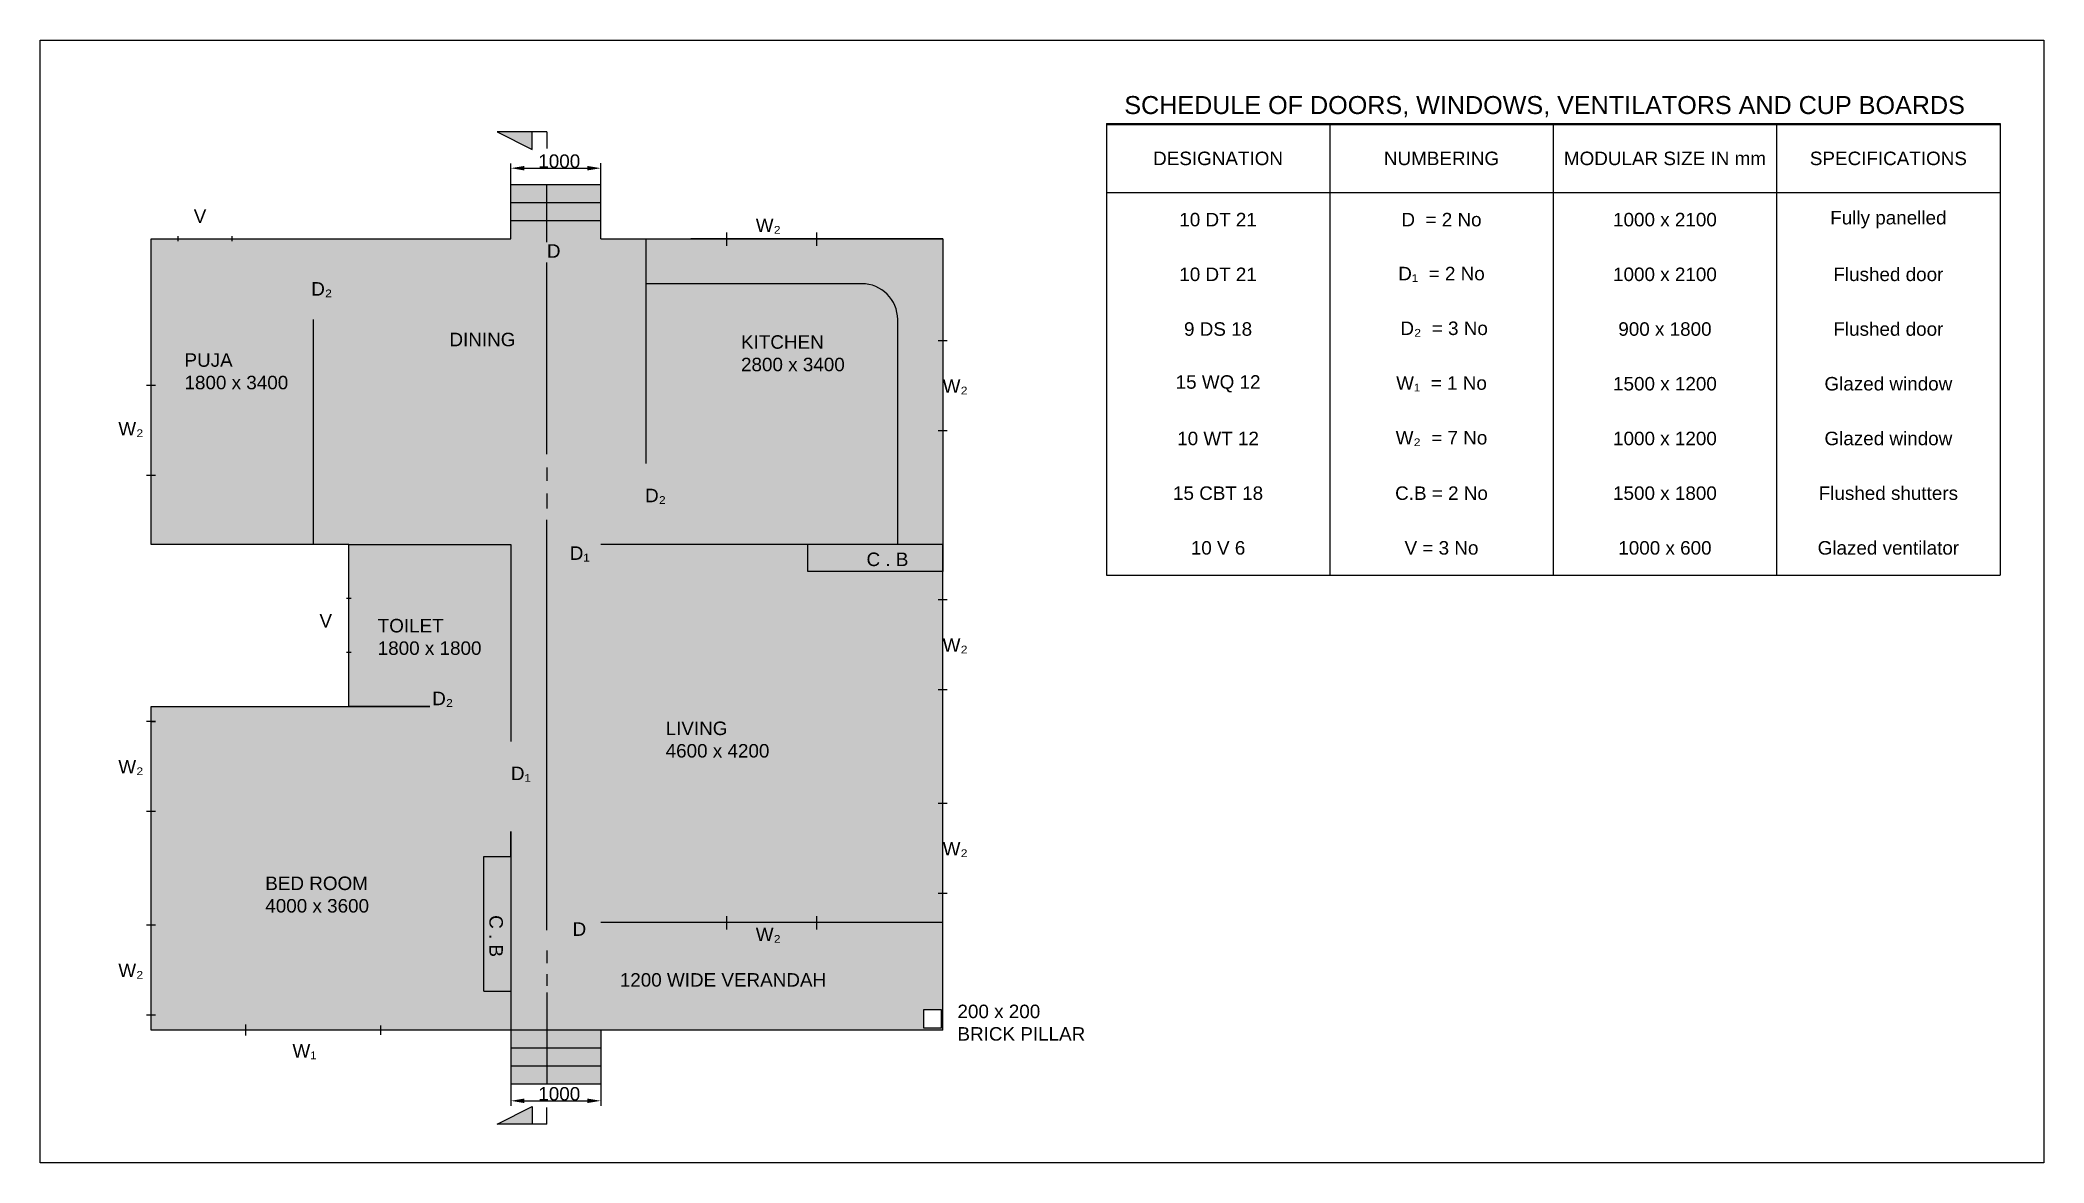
# Model space of a CAD drawing. Header units: millimetres. Extents: x -1766 to 20510, y -720 to 11762.
import ezdxf

# ---------------------------------------------------------------- set-up
doc = ezdxf.new("R2010")
doc.units = ezdxf.units.MM
doc.header["$PDMODE"] = 2
doc.styles.add('Annotative', font='arial.ttf')
doc.styles.get("Standard").update_dxf_attribs({"font": 'arial.ttf'})
doc.dimstyles.new('ISO-25', dxfattribs={"dimtxt": 2.5, "dimasz": 2.5, "dimexe": 1.25, "dimexo": 0.625, "dimtad": 1, "dimtxsty": 'Standard', "dimcen": 2.5, "dimadec": 0, "dimazin": 0, "dimtfac": 1, "dimtmove": 0, "dimatfit": 3, "dimfxl": 1, "dimarcsym": 0})

# ---------------------------------------------------------------- blocks, each defined once
blk = doc.blocks.new('*D4')
at = {"color": 0, "lineweight": -2, "transparency": 16777216}
for p, q in [((3468, 153), (3468, -31)), ((4468, 153), (4468, -31)), ((3618, -30), (4318, -30))]:
    blk.add_line(p, q, dxfattribs=at)
at = {"color": 0, "transparency": 16777216}
for points in [[(3618, -5), (3618, -55), (3468, -30)], [(4318, -5), (4318, -55), (4468, -30)]]:
    blk.add_solid(points, dxfattribs=at)
at = {"layer": 'Defpoints', "color": 0, "transparency": 16777216}
for p in [(3468, 154), (4468, 154), (4468, -30)]:
    blk.add_point(p, dxfattribs=at)
at = {"color": 0, "transparency": 16777216, "insert": (4006, 47), "char_height": 150, "attachment_point": 5}
blk.add_mtext('1000', dxfattribs=at)
blk = doc.blocks.new('*D5')
at = {"color": 0, "lineweight": -2, "transparency": 16777216}
for p, q in [((3468, 10155), (3468, 10339)), ((3618, 10338), (4318, 10338)), ((4468, 10155), (4468, 10339))]:
    blk.add_line(p, q, dxfattribs=at)
at = {"color": 0, "transparency": 16777216}
for points in [[(3618, 10363), (3618, 10313), (3468, 10338)], [(4318, 10363), (4318, 10313), (4468, 10338)]]:
    blk.add_solid(points, dxfattribs=at)
at = {"layer": 'Defpoints', "color": 0, "transparency": 16777216}
for p in [(4468, 10338), (3468, 10154), (4468, 10154)]:
    blk.add_point(p, dxfattribs=at)
at = {"color": 0, "transparency": 16777216, "insert": (4006, 10415), "char_height": 150, "attachment_point": 5, "style": 'Annotative'}
blk.add_mtext('1000', dxfattribs=at)

msp = doc.modelspace()

# ---------------------------------------------------------------- hatches: boundary and pattern name
h = msp.add_hatch(color=256)
h.dxf.hatch_style = 1
h.paths.add_polyline_path([(3706.262, 10741.671), (3314.03, 10741.671), (3706.262, 10545.716)])
h.paths.add_polyline_path([(3706.262, -92.914), (3314.03, -288.868), (3706.262, -288.868)])
at = {"transparency": 33554483}
h = msp.add_hatch(color=9, dxfattribs=at)
h.dxf.hatch_style = 1
h.paths.add_polyline_path([(8268.448, 9553.891), (5468.448, 9553.891), (4468.448, 9553.891), (4468.448, 9753.891), (3468.448, 9753.891), (3468.448, 9553.891), (1268.448, 9553.891), (-531.552, 9553.891), (-531.552, 6153.891), (1668.448, 6153.891), (3468.448, 6153.891), (3468.448, 4353.891), (3468.448, 753.891), (8268.448, 753.891), (8268.448, 1953.891), (8268.448, 6153.891)])
h.paths.add_polyline_path([(8055.806, 981.136), (8255.806, 981.136), (8255.806, 781.136), (8055.806, 781.136)], flags=0)
h.paths.add_polyline_path([(3468.448, 4353.891), (3468.448, 6153.891), (1668.448, 6153.891), (1668.448, 4353.891), (-531.552, 4353.891), (-531.552, 753.891), (3468.448, 753.891)], flags=17)
h.paths.add_polyline_path([(4468.448, 353.891), (3868.448, 353.891), (3868.448, 153.891), (4468.448, 153.891)])
h.paths.add_polyline_path([(3868.448, 353.891), (3468.448, 353.891), (3468.448, 153.891), (3868.448, 153.891)])
h.paths.add_polyline_path([(3868.448, 553.891), (3468.448, 553.891), (3468.448, 353.891), (3868.448, 353.891)])
h.paths.add_polyline_path([(4468.448, 553.891), (3868.448, 553.891), (3868.448, 353.891), (4468.448, 353.891)])
h.paths.add_polyline_path([(4468.448, 753.891), (3868.448, 753.891), (3868.448, 553.891), (4468.448, 553.891)])
h.paths.add_polyline_path([(3868.448, 753.891), (3468.448, 753.891), (3468.448, 553.891), (3868.448, 553.891)])
h.paths.add_polyline_path([(8255.806, 981.136), (8055.806, 981.136), (8055.806, 781.136), (8255.806, 781.136)], flags=16)
h.paths.add_polyline_path([(4468.448, 9953.891), (3868.448, 9953.891), (3868.448, 9753.891), (4468.448, 9753.891)])
h.paths.add_polyline_path([(4468.448, 10153.891), (3868.448, 10153.891), (3868.448, 9953.891), (4468.448, 9953.891)])
h.paths.add_polyline_path([(3868.448, 10153.891), (3468.448, 10153.891), (3468.448, 9953.891), (3868.448, 9953.891)])
h.paths.add_polyline_path([(3868.448, 9953.891), (3468.448, 9953.891), (3468.448, 9753.891), (3868.448, 9753.891)])

# ---------------------------------------------------------------- linework, layer by layer
for p, q in [((3868.448, 10741.671), (3314.03, 10741.671)), ((3314.03, 10741.671), (3706.262, 10545.716)), ((3706.262, 10545.716), (3706.262, 10741.671)), ((3868.448, 10741.671), (3868.448, 10556.24)), ((10087.714, 10833.18), (20023.324, 10833.18)), ((10087.714, 10833.18), (10087.714, 5811.818)), ((10087.714, 10822.18), (20023.324, 10822.18)), ((12571.616, 10822.18), (12571.616, 5811.818)), ((15055.519, 10822.18), (15055.519, 5811.818)), ((17539.421, 10822.18), (17539.421, 5811.818)), ((20023.324, 10833.18), (20023.324, 5811.818)), ((3468.448, 10337.994), (3468.448, 10391.326)), ((4468.448, 10339.244), (4468.448, 10393.826)), ((3468.448, 9553.891), (3468.448, 10153.891)), ((4468.448, 10153.891), (3468.448, 10153.891)), ((3868.448, 9515.865), (3868.448, 10153.891)), ((4468.448, 9553.891), (4468.448, 10153.891)), ((10087.714, 10069.325), (20023.324, 10069.325)), ((4468.448, 9953.891), (3468.448, 9953.891)), ((-231.552, 9526.392), (-231.552, 9581.391)), ((368.448, 9526.392), (368.448, 9581.391)), ((4468.448, 9753.891), (3468.448, 9753.891)), ((4468.448, 9553.891), (4468.448, 9753.891)), ((5868.448, 9475.028), (5868.448, 9624.348)), ((6868.448, 9475.028), (6868.448, 9624.348)), ((-531.552, 6153.891), (-531.552, 9553.891)), ((-531.552, 9553.891), (1268.448, 9553.891)), ((1268.448, 9553.891), (3468.448, 9553.891)), ((4468.448, 9553.891), (8268.448, 9553.891)), ((4968.448, 9553.891), (4968.448, 7053.891)), ((8268.448, 9553.891), (5468.448, 9553.891)), ((8268.448, 9553.891), (8268.448, 6153.891)), ((8268.448, 9553.891), (8268.448, 9053.891)), ((3868.448, 7157.803), (3868.448, 9289.131)), ((7368.448, 9053.891), (4968.448, 9053.891)), ((1268.448, 8653.891), (1268.448, 6153.891)), ((7768.448, 6153.891), (7768.448, 8653.891)), ((8316.954, 8417.767), (8219.943, 8417.767)), ((-484.235, 7921.954), (-581.246, 7921.954)), ((8316.954, 7417.767), (8219.943, 7417.767)), ((-484.235, 6921.954), (-581.246, 6921.954)), ((3868.448, 7010.51), (3868.448, 6862.774)), ((3868.448, 6719.655), (3868.448, 6553.451)), ((3868.448, 1865.509), (3868.448, 6427.552)), ((1668.448, 6153.891), (-531.552, 6153.891)), ((1668.448, 4353.891), (1668.448, 6153.891)), ((1668.448, 6153.891), (3468.448, 6153.891)), ((3468.448, 6153.891), (3468.448, 4353.891)), ((8268.448, 6153.891), (4468.448, 6153.891)), ((6768.448, 5853.891), (6768.448, 6153.891)), ((8268.448, 6153.891), (7768.448, 6153.891)), ((8268.448, 1953.891), (8268.448, 6153.891)), ((8268.448, 6153.891), (8268.448, 5853.891)), ((8268.448, 5853.891), (6768.448, 5853.891)), ((10087.714, 5811.818), (20023.324, 5811.818)), ((1694.214, 5553.891), (1639.216, 5553.891)), ((1668.448, 5553.891), (1668.448, 5553.891)), ((1668.448, 5553.891), (1668.448, 5553.891)), ((8316.954, 5538.49), (8219.943, 5538.49)), ((1694.214, 4953.891), (1639.216, 4953.891)), ((8316.954, 4538.49), (8219.943, 4538.49)), ((-531.552, 753.891), (-531.552, 4353.891)), ((-531.552, 4353.891), (2568.448, 4353.891)), ((2568.448, 4353.891), (1668.448, 4353.891)), ((3468.448, 4353.891), (3468.448, 3964.12)), ((-484.235, 4185.829), (-581.246, 4185.829)), ((-531.552, 4185.829), (-484.235, 4185.829)), ((-484.235, 3185.829), (-581.246, 3185.829)), ((8316.954, 3274.615), (8219.943, 3274.615)), ((3468.448, 2687.311), (3468.448, 2964.12)), ((3468.448, 2964.12), (3468.448, 753.891)), ((3168.448, 1187.311), (3168.448, 2687.311)), ((3168.448, 2687.311), (3468.448, 2687.311)), ((8316.954, 2274.615), (8219.943, 2274.615)), ((5868.448, 1875.028), (5868.448, 2024.348)), ((6868.448, 1875.028), (6868.448, 2024.348)), ((-484.235, 1921.954), (-581.246, 1921.954)), ((8268.448, 1953.891), (4468.448, 1953.891)), ((8268.448, 753.891), (8268.448, 1953.891)), ((3868.448, 1639.533), (3868.448, 1499.066)), ((3868.448, 1377.071), (3868.448, 1248.766)), ((3168.448, 1187.311), (3468.448, 1187.311)), ((3868.448, 1172.971), (3868.448, 153.891)), ((-484.235, 921.954), (-581.246, 921.954)), ((8055.806, 981.136), (8055.806, 781.136)), ((8255.806, 981.136), (8055.806, 981.136)), ((8255.806, 781.136), (8255.806, 981.136)), ((8268.448, 753.891), (-531.552, 753.891)), ((518.448, 817.6), (518.448, 697.038)), ((2018.448, 808.841), (2018.448, 703.78)), ((3468.448, 753.891), (3468.448, 153.891)), ((4468.448, 753.891), (4468.448, 153.891)), ((8055.806, 781.136), (8255.806, 781.136)), ((4468.448, 553.891), (3468.448, 553.891)), ((4468.448, 353.891), (3468.448, 353.891)), ((4468.448, 153.891), (3468.448, 153.891)), ((3314.03, -288.868), (3706.262, -92.914)), ((3468.448, -31.462), (3468.448, -84.793)), ((3706.262, -92.914), (3706.262, -288.868)), ((3868.448, -288.868), (3868.448, -103.438)), ((4468.448, -30.212), (4468.448, -84.793)), ((3868.448, -288.868), (3314.03, -288.868))]:
    msp.add_line(p, q)
msp.add_lwpolyline([(-1765.591, 11762.03), (20510.495, 11762.03), (20510.495, -720.471), (-1765.591, -720.471)], close=True)
msp.add_arc((7368.448, 8653.891), 400, 0, 90)

# ---------------------------------------------------------------- texts
msp.add_text('SCHEDULE OF DOORS, WINDOWS, VENTILATORS AND CUP BOARDS', height=200).set_placement((10287.468, 10939.755))
at = {"char_height": 150, "width": 2480.90254, "attachment_point": 5}
for s, insert in [('DESIGNATION', (11329.665, 10445.753)), ('NUMBERING', (13813.567, 10445.753)), ('MODULAR SIZE IN mm ', (16297.47, 10445.753)), ('SPECIFICATIONS', (18781.372, 10445.753)), ('10 DT 21', (11329.665, 9765.218)), ('D  = 2 No', (13813.567, 9765.218)), ('1000 x 2100', (16297.47, 9765.218)), ('Fully panelled', (18781.372, 9765.218)), ('10 DT 21', (11329.665, 9157.002)), ('D₁  = 2 No', (13813.567, 9157.002)), ('1000 x 2100', (16297.47, 9157.002)), ('Flushed door', (18781.372, 9157.002)), ('9 DS 18', (11329.665, 8548.787)), (' D₂  = 3 No', (13813.567, 8548.787)), ('900 x 1800', (16297.47, 8548.787)), ('Flushed door', (18781.372, 8548.787)), ('15 WQ 12', (11329.665, 7940.572)), ('W₁  = 1 No', (13813.567, 7940.572)), ('Glazed window', (18781.372, 7940.572)), ('1500 x 1200', (16297.47, 7940.572)), ('10 WT 12', (11329.665, 7332.357)), ('W₂  = 7 No', (13813.567, 7332.357)), ('1000 x 1200', (16297.47, 7332.357)), ('Glazed window', (18781.372, 7332.357)), ('15 CBT 18', (11329.665, 6724.141)), ('C.B = 2 No', (13813.567, 6724.141)), ('1500 x 1800', (16297.47, 6724.141)), ('Flushed shutters', (18781.372, 6724.141)), ('10 V 6', (11329.665, 6115.926)), ('V = 3 No', (13813.567, 6115.926)), ('1000 x 600', (16297.47, 6115.926)), ('Glazed ventilator', (18781.372, 6115.926))]:
    msp.add_mtext(s, dxfattribs=dict(at, insert=insert))
at = {"char_height": 150}
for s, width, insert, attachment_point in [('V', 328.08527, (-57.217, 9880.243), 1), ('W{\\fISOCPEUR|b0|i0|c0|p34;₂}', 444.56215, (6190.627, 9778.024), 1), ('D', 444.56215, (3868.448, 9492.201), 1), ('D{\\fISOCPEUR|b0|i0|c0|p34;₂}', 444.56215, (1248.877, 9071.185), 1), ('DINING', 2332.6452, (2785.456, 8508.423), 1), ('KITCHEN^J2800 x 3400', 2332.6452, (6026.442, 8480.604), 1), ('PUJA^J1800 x 3400', 2332.6452, (-160.358, 8279.966), 1), ('W{\\fISOCPEUR|b0|i0|c0|p34;₂}', 444.56215, (8268.448, 7991.268), 1), ('W{\\fISOCPEUR|b0|i0|c0|p34;₂}', 444.56215, (-895.629, 7348.452), 7), ('D{\\fISOCPEUR|b0|i0|c0|p34;₂}', 444.56215, (4960.054, 6774.318), 1), ('D₁', 444.56215, (4122.5, 6133.664), 1), ('C . B', 444.56215, (7421.71, 6064.648), 1), ('V', 328.08527, (1340.363, 5381.581), 1), ('TOILET^J1800 x 1800', 2332.6452, (1987.919, 5327.486), 1), ('W{\\fISOCPEUR|b0|i0|c0|p34;₂}', 444.56215, (8268.448, 5111.992), 1), ('D{\\fISOCPEUR|b0|i0|c0|p34;₂}', 444.56215, (2593.578, 4518.063), 1), ('LIVING^J4600 x 4200', 2332.6452, (5188.584, 4186.118), 1), ('W{\\fISOCPEUR|b0|i0|c0|p34;₂}', 444.56215, (-895.629, 3759.331), 1), ('D₁', 444.56215, (3468.448, 3684.857), 1), ('W{\\fISOCPEUR|b0|i0|c0|p34;₂}', 444.56215, (8268.448, 2848.481), 1), ('BED ROOM^J4000 x 3600', 2332.6452, (737.931, 2463.064), 1), ('D', 444.56215, (4154.122, 1953.891), 1), ('W{\\fISOCPEUR|b0|i0|c0|p34;₂}', 444.56215, (6190.627, 1894.939), 1), ('W{\\fISOCPEUR|b0|i0|c0|p34;₂}', 444.56215, (-895.629, 1495.819), 1), ('1200 WIDE VERANDAH', 2848.54665, (4678.874, 1389.142), 1), ('200 x 200^JBRICK PILLAR', 1819.31093, (8432.669, 1039.005), 1), ('W₁', 444.56215, (1040.364, 600.719), 1)]:
    msp.add_mtext_dynamic_manual_height_columns(s, width=width, gutter_width=12.5, heights=[0], dxfattribs=dict(at, insert=insert, attachment_point=attachment_point))
at = {"insert": (3379.205, 2034.049), "char_height": 150, "attachment_point": 1, "rotation": 270}
msp.add_mtext_dynamic_manual_height_columns('C . B', width=444.56215, gutter_width=12.5, heights=[0], dxfattribs=at)

# ---------------------------------------------------------------- dimensions: what is measured, and where the dimension line sits
for base, p1, p2, override, picture, middle in [((4468.448, 10337.994), (3468.448, 10153.891), (4468.448, 10153.891), {"dimtxt": 150, "dimasz": 150, "dimtxsty": 'Annotative'}, '*D5', (4006.244, 10337.994)), ((4468.448, -30.212), (3468.448, 153.891), (4468.448, 153.891), {"dimtxt": 150, "dimasz": 150}, '*D4', (4006.244, -30.212))]:
    dim = msp.add_linear_dim(base=base, p1=p1, p2=p2, dimstyle='ISO-25', override=override)
    dim.commit()
    dim.dimension.update_dxf_attribs({"geometry": picture, "text_midpoint": middle, "dimtype": 160})

doc.saveas('drawing.dxf')
